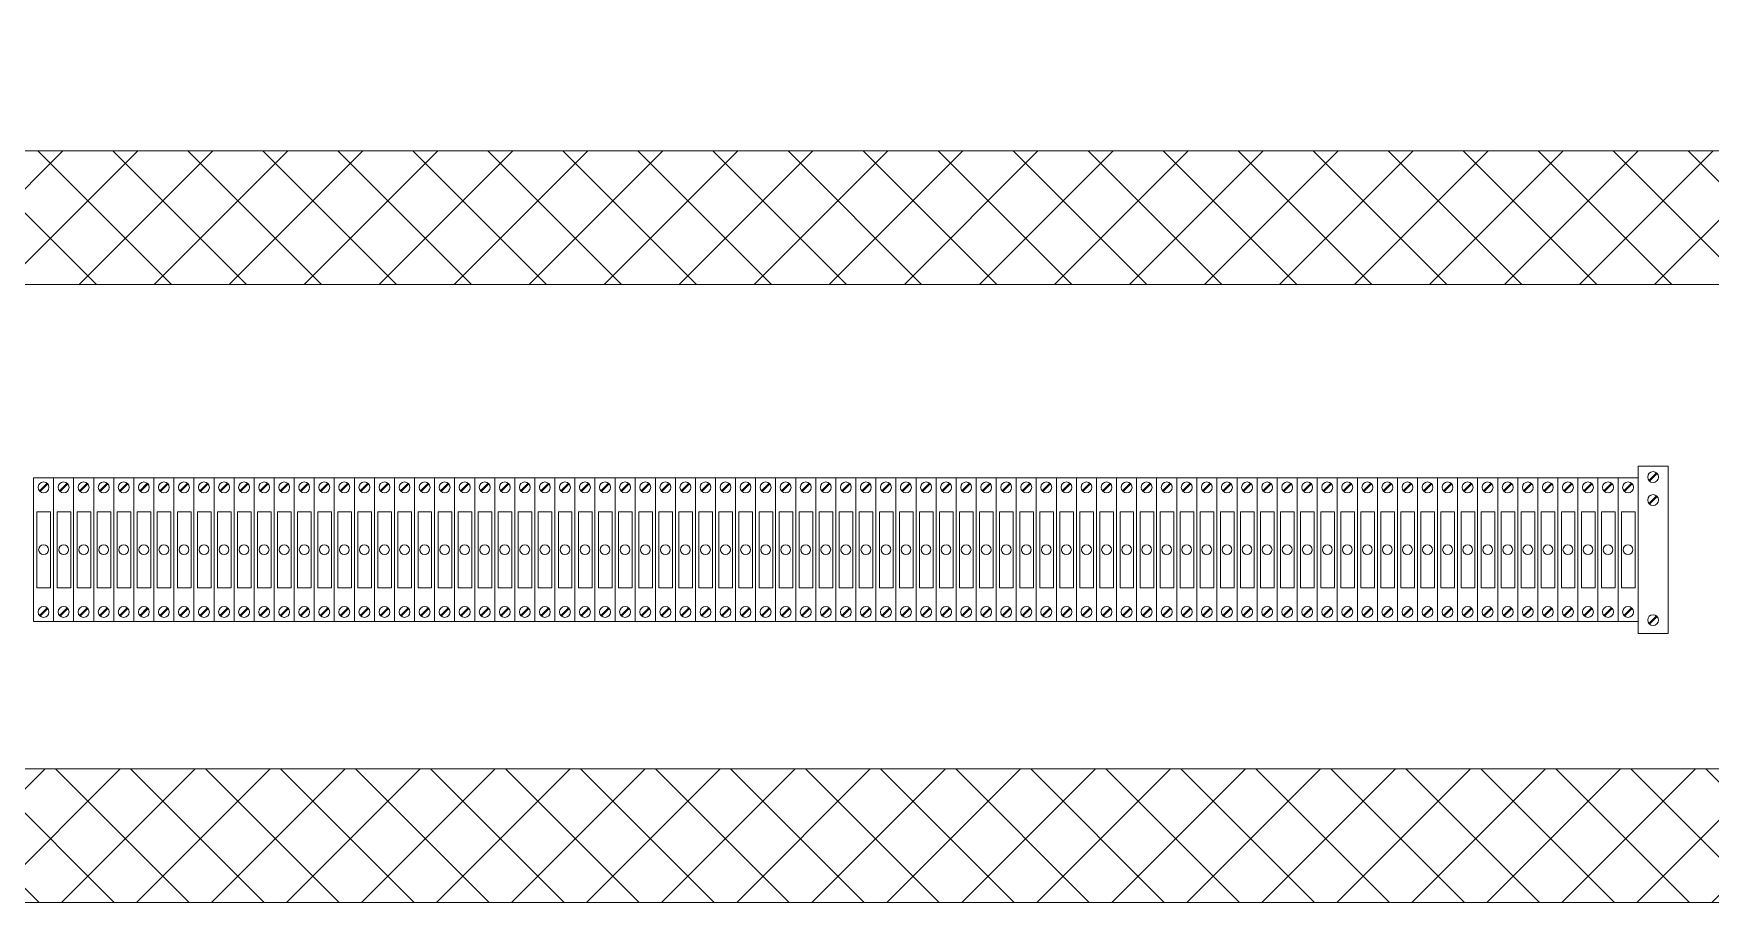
# Model space of a CAD drawing. Header units: millimetres. Extents: x 32626 to 72822, y 60047 to 123188.
# Drawn here: x 45072.9 to 45374, y 68756.3 to 68912.3 of the extents above; entities that cross this region are included whole.
import ezdxf

# ---------------------------------------------------------------- set-up
doc = ezdxf.new("R2010")
doc.units = ezdxf.units.MM
doc.header["$LTSCALE"] = 10
doc.layers.add('1轮廓实线层', color=7, linetype='Continuous', lineweight=18)

msp = doc.modelspace()

# ---------------------------------------------------------------- hatches: boundary and pattern name
at = {"layer": '1轮廓实线层'}
h = msp.add_hatch(dxfattribs=at)
h.set_pattern_fill('ANSI37', color=256, scale=3, style=0)
h.set_pattern_definition([(45, (13413.753, 2082.644), (-6.7351921, 6.7351921), []), (135, (13413.753, 2082.644), (-6.7351921, -6.7351921), [])])
h.paths.add_polyline_path([(45570.84, 68756.33), (45570.84, 69002.19), (44836.77, 69002.19), (44836.77, 68756.33)])
h.paths.add_polyline_path([(45546.84, 68780.33), (45546.84, 68867.26), (44860.77, 68867.26), (44860.77, 68780.33)], flags=16)
h.paths.add_polyline_path([(45546.84, 68891.26), (45546.84, 68978.19), (44860.77, 68978.19), (44860.77, 68891.26)], flags=16)

# ---------------------------------------------------------------- linework, layer by layer
for p, q in [((45546.84, 68891.26), (44860.77, 68891.26)), ((45546.84, 68867.26), (44860.77, 68867.26)), ((45306.84, 68780.33), (44860.77, 68780.33)), ((45546.84, 68780.33), (44860.77, 68780.33)), ((45570.84, 68756.33), (44836.77, 68756.33)), ((45369.66, 68756.33), (45417.66, 68756.33))]:
    msp.add_line(p, q, dxfattribs=at)
at = {"layer": '1轮廓实线层', "lineweight": 13}
for p, q in [((45072.88, 68832.57), (45076.48, 68832.57)), ((45072.88, 68806.77), (45072.88, 68832.57)), ((45076.48, 68832.57), (45076.48, 68806.77)), ((45076.48, 68832.57), (45080.08, 68832.57)), ((45076.48, 68806.77), (45076.48, 68832.57)), ((45080.08, 68832.57), (45080.08, 68806.77)), ((45080.08, 68832.57), (45083.68, 68832.57)), ((45080.08, 68806.77), (45080.08, 68832.57)), ((45083.68, 68832.57), (45083.68, 68806.77)), ((45083.68, 68832.57), (45087.28, 68832.57)), ((45083.68, 68806.77), (45083.68, 68832.57)), ((45087.28, 68832.57), (45087.28, 68806.77)), ((45087.28, 68832.57), (45090.88, 68832.57)), ((45087.28, 68806.77), (45087.28, 68832.57)), ((45090.88, 68832.57), (45090.88, 68806.77)), ((45090.89, 68832.57), (45094.49, 68832.57)), ((45090.89, 68806.77), (45090.89, 68832.57)), ((45094.49, 68832.57), (45094.49, 68806.77)), ((45094.49, 68832.57), (45098.09, 68832.57)), ((45094.49, 68806.77), (45094.49, 68832.57)), ((45098.09, 68832.57), (45098.09, 68806.77)), ((45098.09, 68832.57), (45101.69, 68832.57)), ((45098.09, 68806.77), (45098.09, 68832.57)), ((45101.69, 68832.57), (45101.69, 68806.77)), ((45101.69, 68832.57), (45105.29, 68832.57)), ((45101.69, 68806.77), (45101.69, 68832.57)), ((45105.29, 68832.57), (45105.29, 68806.77)), ((45105.29, 68832.57), (45108.89, 68832.57)), ((45105.29, 68806.77), (45105.29, 68832.57)), ((45108.89, 68832.57), (45108.89, 68806.77)), ((45108.89, 68832.57), (45112.49, 68832.57)), ((45108.89, 68806.77), (45108.89, 68832.57)), ((45112.49, 68832.57), (45112.49, 68806.77)), ((45112.49, 68832.57), (45116.09, 68832.57)), ((45112.49, 68806.77), (45112.49, 68832.57)), ((45116.09, 68832.57), (45116.09, 68806.77)), ((45116.09, 68832.57), (45119.69, 68832.57)), ((45116.09, 68806.77), (45116.09, 68832.57)), ((45119.69, 68832.57), (45119.69, 68806.77)), ((45119.69, 68832.57), (45123.29, 68832.57)), ((45119.69, 68806.77), (45119.69, 68832.57)), ((45123.29, 68832.57), (45123.29, 68806.77)), ((45123.29, 68832.57), (45126.89, 68832.57)), ((45123.29, 68806.77), (45123.29, 68832.57)), ((45126.89, 68832.57), (45126.89, 68806.77)), ((45126.89, 68832.57), (45130.49, 68832.57)), ((45126.89, 68806.77), (45126.89, 68832.57)), ((45130.49, 68832.57), (45130.49, 68806.77)), ((45130.49, 68832.57), (45134.09, 68832.57)), ((45130.49, 68806.77), (45130.49, 68832.57)), ((45134.09, 68832.57), (45134.09, 68806.77)), ((45134.1, 68832.57), (45137.7, 68832.57)), ((45134.1, 68806.77), (45134.1, 68832.57)), ((45137.7, 68832.57), (45137.7, 68806.77)), ((45137.7, 68832.57), (45141.3, 68832.57)), ((45137.7, 68806.77), (45137.7, 68832.57)), ((45141.3, 68832.57), (45141.3, 68806.77)), ((45141.3, 68832.57), (45144.9, 68832.57)), ((45141.3, 68806.77), (45141.3, 68832.57)), ((45144.9, 68832.57), (45144.9, 68806.77)), ((45144.9, 68832.57), (45148.5, 68832.57)), ((45144.9, 68806.77), (45144.9, 68832.57)), ((45148.5, 68832.57), (45148.5, 68806.77)), ((45148.5, 68832.57), (45152.1, 68832.57)), ((45148.5, 68806.77), (45148.5, 68832.57)), ((45152.1, 68832.57), (45152.1, 68806.77)), ((45152.1, 68832.57), (45155.7, 68832.57)), ((45152.1, 68806.77), (45152.1, 68832.57)), ((45155.7, 68832.57), (45155.7, 68806.77)), ((45155.7, 68832.57), (45159.3, 68832.57)), ((45155.7, 68806.77), (45155.7, 68832.57)), ((45159.3, 68832.57), (45159.3, 68806.77)), ((45159.3, 68832.57), (45162.9, 68832.57)), ((45159.3, 68806.77), (45159.3, 68832.57)), ((45162.9, 68832.57), (45162.9, 68806.77)), ((45162.9, 68832.57), (45166.5, 68832.57)), ((45162.9, 68806.77), (45162.9, 68832.57)), ((45166.5, 68832.57), (45166.5, 68806.77)), ((45166.5, 68832.57), (45170.1, 68832.57)), ((45166.5, 68806.77), (45166.5, 68832.57)), ((45170.1, 68832.57), (45170.1, 68806.77)), ((45170.1, 68832.57), (45173.7, 68832.57)), ((45170.1, 68806.77), (45170.1, 68832.57)), ((45173.7, 68832.57), (45173.7, 68806.77)), ((45173.7, 68832.57), (45177.3, 68832.57)), ((45173.7, 68806.77), (45173.7, 68832.57)), ((45177.3, 68832.57), (45177.3, 68806.77)), ((45177.3, 68832.57), (45180.9, 68832.57)), ((45177.3, 68806.77), (45177.3, 68832.57)), ((45180.9, 68832.57), (45180.9, 68806.77)), ((45180.94, 68832.57), (45184.54, 68832.57)), ((45184.54, 68832.57), (45184.54, 68806.77)), ((45184.54, 68832.57), (45188.14, 68832.57)), ((45184.54, 68806.77), (45184.54, 68832.57)), ((45188.14, 68832.57), (45188.14, 68806.77)), ((45188.14, 68832.57), (45191.74, 68832.57)), ((45188.14, 68806.77), (45188.14, 68832.57)), ((45191.74, 68832.57), (45191.74, 68806.77)), ((45191.74, 68832.57), (45195.34, 68832.57)), ((45191.74, 68806.77), (45191.74, 68832.57)), ((45195.34, 68832.57), (45195.34, 68806.77)), ((45195.34, 68832.57), (45198.94, 68832.57)), ((45195.34, 68806.77), (45195.34, 68832.57)), ((45198.94, 68832.57), (45198.94, 68806.77)), ((45198.94, 68832.57), (45202.54, 68832.57)), ((45198.94, 68806.77), (45198.94, 68832.57)), ((45202.54, 68832.57), (45202.54, 68806.77)), ((45202.54, 68832.57), (45206.14, 68832.57)), ((45202.54, 68806.77), (45202.54, 68832.57)), ((45206.14, 68832.57), (45206.14, 68806.77)), ((45206.14, 68832.57), (45209.74, 68832.57)), ((45206.14, 68806.77), (45206.14, 68832.57)), ((45209.74, 68832.57), (45209.74, 68806.77)), ((45209.74, 68832.57), (45213.34, 68832.57)), ((45209.74, 68806.77), (45209.74, 68832.57)), ((45213.34, 68832.57), (45213.34, 68806.77)), ((45213.35, 68832.57), (45216.95, 68832.57)), ((45213.35, 68806.77), (45213.35, 68832.57)), ((45216.95, 68832.57), (45216.95, 68806.77)), ((45216.95, 68832.57), (45220.55, 68832.57)), ((45216.95, 68806.77), (45216.95, 68832.57)), ((45220.55, 68832.57), (45220.55, 68806.77)), ((45220.55, 68832.57), (45224.15, 68832.57)), ((45220.55, 68806.77), (45220.55, 68832.57)), ((45224.15, 68832.57), (45224.15, 68806.77)), ((45224.15, 68832.57), (45227.75, 68832.57)), ((45224.15, 68806.77), (45224.15, 68832.57)), ((45227.75, 68832.57), (45227.75, 68806.77)), ((45227.75, 68832.57), (45231.35, 68832.57)), ((45227.75, 68806.77), (45227.75, 68832.57)), ((45231.35, 68832.57), (45231.35, 68806.77)), ((45231.35, 68832.57), (45234.95, 68832.57)), ((45231.35, 68806.77), (45231.35, 68832.57)), ((45234.95, 68832.57), (45234.95, 68806.77)), ((45234.95, 68832.57), (45238.55, 68832.57)), ((45234.95, 68806.77), (45234.95, 68832.57)), ((45238.55, 68832.57), (45238.55, 68806.77)), ((45238.55, 68832.57), (45242.15, 68832.57)), ((45238.55, 68806.77), (45238.55, 68832.57)), ((45242.15, 68832.57), (45242.15, 68806.77)), ((45242.15, 68832.57), (45245.75, 68832.57)), ((45242.15, 68806.77), (45242.15, 68832.57)), ((45245.75, 68832.57), (45245.75, 68806.77)), ((45245.75, 68832.57), (45249.35, 68832.57)), ((45245.75, 68806.77), (45245.75, 68832.57)), ((45249.35, 68832.57), (45249.35, 68806.77)), ((45249.35, 68832.57), (45252.95, 68832.57)), ((45249.35, 68806.77), (45249.35, 68832.57)), ((45252.95, 68832.57), (45252.95, 68806.77)), ((45252.95, 68832.57), (45256.55, 68832.57)), ((45252.95, 68806.77), (45252.95, 68832.57)), ((45256.55, 68832.57), (45256.55, 68806.77)), ((45256.55, 68806.77), (45256.55, 68832.57)), ((45256.56, 68832.57), (45260.16, 68832.57)), ((45256.56, 68806.77), (45256.56, 68832.57)), ((45260.16, 68832.57), (45260.16, 68806.77)), ((45260.16, 68832.57), (45263.76, 68832.57)), ((45260.16, 68806.77), (45260.16, 68832.57)), ((45263.76, 68832.57), (45263.76, 68806.77)), ((45263.76, 68832.57), (45267.36, 68832.57)), ((45263.76, 68806.77), (45263.76, 68832.57)), ((45267.36, 68832.57), (45267.36, 68806.77)), ((45267.36, 68832.57), (45270.96, 68832.57)), ((45267.36, 68806.77), (45267.36, 68832.57)), ((45270.96, 68832.57), (45270.96, 68806.77)), ((45270.96, 68832.57), (45274.56, 68832.57)), ((45270.96, 68806.77), (45270.96, 68832.57)), ((45274.56, 68832.57), (45274.56, 68806.77)), ((45274.56, 68832.57), (45278.16, 68832.57)), ((45274.56, 68806.77), (45274.56, 68832.57)), ((45278.16, 68832.57), (45278.16, 68806.77)), ((45278.16, 68832.57), (45281.76, 68832.57)), ((45278.16, 68806.77), (45278.16, 68832.57)), ((45281.76, 68832.57), (45281.76, 68806.77)), ((45281.76, 68832.57), (45285.36, 68832.57)), ((45281.76, 68806.77), (45281.76, 68832.57)), ((45285.36, 68832.57), (45285.36, 68806.77)), ((45285.39, 68832.57), (45288.99, 68832.57)), ((45288.99, 68832.57), (45288.99, 68806.77)), ((45288.99, 68832.57), (45292.59, 68832.57)), ((45288.99, 68806.77), (45288.99, 68832.57)), ((45292.59, 68832.57), (45292.59, 68806.77)), ((45292.6, 68832.57), (45296.2, 68832.57)), ((45292.6, 68806.77), (45292.6, 68832.57)), ((45296.2, 68832.57), (45296.2, 68806.77)), ((45296.2, 68832.57), (45299.8, 68832.57)), ((45296.2, 68806.77), (45296.2, 68832.57)), ((45299.8, 68832.57), (45299.8, 68806.77)), ((45299.8, 68832.57), (45303.4, 68832.57)), ((45299.8, 68806.77), (45299.8, 68832.57)), ((45303.4, 68832.57), (45303.4, 68806.77)), ((45303.4, 68832.57), (45307, 68832.57)), ((45303.4, 68806.77), (45303.4, 68832.57)), ((45307, 68832.57), (45307, 68806.77)), ((45307, 68832.57), (45310.6, 68832.57)), ((45307, 68806.77), (45307, 68832.57)), ((45310.6, 68832.57), (45310.6, 68806.77)), ((45310.6, 68832.57), (45314.2, 68832.57)), ((45310.6, 68806.77), (45310.6, 68832.57)), ((45314.2, 68832.57), (45314.2, 68806.77)), ((45314.2, 68832.57), (45317.8, 68832.57)), ((45314.2, 68806.77), (45314.2, 68832.57)), ((45317.8, 68832.57), (45317.8, 68806.77)), ((45317.8, 68832.57), (45321.4, 68832.57)), ((45317.8, 68806.77), (45317.8, 68832.57)), ((45321.4, 68832.57), (45321.4, 68806.77)), ((45321.4, 68832.57), (45325, 68832.57)), ((45321.4, 68806.77), (45321.4, 68832.57)), ((45325, 68832.57), (45325, 68806.77)), ((45325, 68832.57), (45328.6, 68832.57)), ((45325, 68806.77), (45325, 68832.57)), ((45328.6, 68832.57), (45328.6, 68806.77)), ((45328.6, 68832.57), (45332.2, 68832.57)), ((45328.6, 68806.77), (45328.6, 68832.57)), ((45332.2, 68832.57), (45332.2, 68806.77)), ((45332.2, 68832.57), (45335.8, 68832.57)), ((45332.2, 68806.77), (45332.2, 68832.57)), ((45335.8, 68832.57), (45335.8, 68806.77)), ((45335.81, 68832.57), (45339.41, 68832.57)), ((45335.81, 68806.77), (45335.81, 68832.57)), ((45339.41, 68832.57), (45339.41, 68806.77)), ((45339.41, 68832.57), (45343.01, 68832.57)), ((45339.41, 68806.77), (45339.41, 68832.57)), ((45343.01, 68832.57), (45343.01, 68806.77)), ((45343.01, 68832.57), (45346.61, 68832.57)), ((45343.01, 68806.77), (45343.01, 68832.57)), ((45346.61, 68832.57), (45346.61, 68806.77)), ((45346.61, 68832.57), (45350.21, 68832.57)), ((45346.61, 68806.77), (45346.61, 68832.57)), ((45350.21, 68832.57), (45350.21, 68806.77)), ((45350.21, 68832.57), (45353.81, 68832.57)), ((45350.21, 68806.77), (45350.21, 68832.57)), ((45353.81, 68832.57), (45353.81, 68806.77)), ((45353.81, 68832.57), (45357.41, 68832.57)), ((45353.81, 68806.77), (45353.81, 68832.57)), ((45357.41, 68832.57), (45357.41, 68806.77)), ((45357.41, 68832.57), (45361.01, 68832.57)), ((45357.41, 68806.77), (45357.41, 68832.57)), ((45361.01, 68834.65), (45366.41, 68834.65)), ((45361.01, 68804.65), (45361.01, 68834.65)), ((45361.01, 68832.57), (45361.01, 68806.77)), ((45361.01, 68806.77), (45361.01, 68832.57)), ((45362.96, 68832.09), (45364.34, 68833.47)), ((45363.08, 68831.97), (45364.46, 68833.34)), ((45366.41, 68834.65), (45366.41, 68804.65)), ((45073.93, 68830.23), (45075.31, 68831.61)), ((45074.05, 68830.11), (45075.43, 68831.49)), ((45077.53, 68830.23), (45078.91, 68831.61)), ((45077.65, 68830.11), (45079.03, 68831.49)), ((45081.13, 68830.23), (45082.51, 68831.61)), ((45081.25, 68830.11), (45082.63, 68831.49)), ((45084.73, 68830.23), (45086.11, 68831.61)), ((45084.86, 68830.11), (45086.23, 68831.49)), ((45088.34, 68830.23), (45089.71, 68831.61)), ((45088.46, 68830.11), (45089.84, 68831.49)), ((45091.94, 68830.23), (45093.31, 68831.61)), ((45092.06, 68830.11), (45093.44, 68831.49)), ((45095.54, 68830.23), (45096.92, 68831.61)), ((45095.66, 68830.11), (45097.04, 68831.49)), ((45099.14, 68830.23), (45100.52, 68831.61)), ((45099.26, 68830.11), (45100.64, 68831.49)), ((45102.74, 68830.23), (45104.12, 68831.61)), ((45102.86, 68830.11), (45104.24, 68831.49)), ((45106.34, 68830.23), (45107.72, 68831.61)), ((45106.46, 68830.11), (45107.84, 68831.49)), ((45109.94, 68830.23), (45111.32, 68831.61)), ((45110.06, 68830.11), (45111.44, 68831.49)), ((45113.54, 68830.23), (45114.92, 68831.61)), ((45113.66, 68830.11), (45115.04, 68831.49)), ((45117.14, 68830.23), (45118.52, 68831.61)), ((45117.26, 68830.11), (45118.64, 68831.49)), ((45120.74, 68830.23), (45122.12, 68831.61)), ((45120.86, 68830.11), (45122.24, 68831.49)), ((45124.34, 68830.23), (45125.72, 68831.61)), ((45124.46, 68830.11), (45125.84, 68831.49)), ((45127.94, 68830.23), (45129.32, 68831.61)), ((45128.06, 68830.11), (45129.44, 68831.49)), ((45131.54, 68830.23), (45132.92, 68831.61)), ((45131.67, 68830.11), (45133.04, 68831.49)), ((45135.15, 68830.23), (45136.52, 68831.61)), ((45135.27, 68830.11), (45136.65, 68831.49)), ((45138.75, 68830.23), (45140.13, 68831.61)), ((45138.87, 68830.11), (45140.25, 68831.49)), ((45142.35, 68830.23), (45143.73, 68831.61)), ((45142.47, 68830.11), (45143.85, 68831.49)), ((45145.95, 68830.23), (45147.33, 68831.61)), ((45146.07, 68830.11), (45147.45, 68831.49)), ((45149.55, 68830.23), (45150.93, 68831.61)), ((45149.67, 68830.11), (45151.05, 68831.49)), ((45153.15, 68830.23), (45154.53, 68831.61)), ((45153.27, 68830.11), (45154.65, 68831.49)), ((45156.75, 68830.23), (45158.13, 68831.61)), ((45156.87, 68830.11), (45158.25, 68831.49)), ((45160.35, 68830.23), (45161.73, 68831.61)), ((45160.47, 68830.11), (45161.85, 68831.49)), ((45163.95, 68830.23), (45165.33, 68831.61)), ((45164.07, 68830.11), (45165.45, 68831.49)), ((45167.55, 68830.23), (45168.93, 68831.61)), ((45167.67, 68830.11), (45169.05, 68831.49)), ((45171.15, 68830.23), (45172.53, 68831.61)), ((45171.27, 68830.11), (45172.65, 68831.49)), ((45174.75, 68830.23), (45176.13, 68831.61)), ((45174.88, 68830.11), (45176.25, 68831.49)), ((45178.36, 68830.23), (45179.73, 68831.61)), ((45178.48, 68830.11), (45179.86, 68831.49)), ((45181.99, 68830.23), (45183.37, 68831.61)), ((45182.11, 68830.11), (45183.49, 68831.49)), ((45185.59, 68830.23), (45186.97, 68831.61)), ((45185.71, 68830.11), (45187.09, 68831.49)), ((45189.19, 68830.23), (45190.57, 68831.61)), ((45189.31, 68830.11), (45190.69, 68831.49)), ((45192.79, 68830.23), (45194.17, 68831.61)), ((45192.91, 68830.11), (45194.29, 68831.49)), ((45196.39, 68830.23), (45197.77, 68831.61)), ((45196.51, 68830.11), (45197.89, 68831.49)), ((45199.99, 68830.23), (45201.37, 68831.61)), ((45200.11, 68830.11), (45201.49, 68831.49)), ((45203.59, 68830.23), (45204.97, 68831.61)), ((45203.71, 68830.11), (45205.09, 68831.49)), ((45207.19, 68830.23), (45208.57, 68831.61)), ((45207.31, 68830.11), (45208.69, 68831.49)), ((45210.79, 68830.23), (45212.17, 68831.61)), ((45210.92, 68830.11), (45212.29, 68831.49)), ((45214.4, 68830.23), (45215.77, 68831.61)), ((45214.52, 68830.11), (45215.9, 68831.49)), ((45218, 68830.23), (45219.38, 68831.61)), ((45218.12, 68830.11), (45219.5, 68831.49)), ((45221.6, 68830.23), (45222.98, 68831.61)), ((45221.72, 68830.11), (45223.1, 68831.49)), ((45225.2, 68830.23), (45226.58, 68831.61)), ((45225.32, 68830.11), (45226.7, 68831.49)), ((45228.8, 68830.23), (45230.18, 68831.61)), ((45228.92, 68830.11), (45230.3, 68831.49)), ((45232.4, 68830.23), (45233.78, 68831.61)), ((45232.52, 68830.11), (45233.9, 68831.49)), ((45236, 68830.23), (45237.38, 68831.61)), ((45236.12, 68830.11), (45237.5, 68831.49)), ((45239.6, 68830.23), (45240.98, 68831.61)), ((45239.72, 68830.11), (45241.1, 68831.49)), ((45243.2, 68830.23), (45244.58, 68831.61)), ((45243.32, 68830.11), (45244.7, 68831.49)), ((45246.8, 68830.23), (45248.18, 68831.61)), ((45246.92, 68830.11), (45248.3, 68831.49)), ((45250.4, 68830.23), (45251.78, 68831.61)), ((45250.52, 68830.11), (45251.9, 68831.49)), ((45254, 68830.23), (45255.38, 68831.61)), ((45254.13, 68830.11), (45255.5, 68831.49)), ((45257.61, 68830.23), (45258.98, 68831.61)), ((45257.73, 68830.11), (45259.11, 68831.49)), ((45261.21, 68830.23), (45262.59, 68831.61)), ((45261.33, 68830.11), (45262.71, 68831.49)), ((45264.81, 68830.23), (45266.19, 68831.61)), ((45264.93, 68830.11), (45266.31, 68831.49)), ((45268.41, 68830.23), (45269.79, 68831.61)), ((45268.53, 68830.11), (45269.91, 68831.49)), ((45272.01, 68830.23), (45273.39, 68831.61)), ((45272.13, 68830.11), (45273.51, 68831.49)), ((45275.61, 68830.23), (45276.99, 68831.61)), ((45275.73, 68830.11), (45277.11, 68831.49)), ((45279.21, 68830.23), (45280.59, 68831.61)), ((45279.33, 68830.11), (45280.71, 68831.49)), ((45282.81, 68830.23), (45284.19, 68831.61)), ((45282.93, 68830.11), (45284.31, 68831.49)), ((45286.44, 68830.23), (45287.82, 68831.61)), ((45286.57, 68830.11), (45287.94, 68831.49)), ((45290.05, 68830.23), (45291.42, 68831.61)), ((45290.17, 68830.11), (45291.54, 68831.49)), ((45293.65, 68830.23), (45295.02, 68831.61)), ((45293.77, 68830.11), (45295.15, 68831.49)), ((45297.25, 68830.23), (45298.63, 68831.61)), ((45297.37, 68830.11), (45298.75, 68831.49)), ((45300.85, 68830.23), (45302.23, 68831.61)), ((45300.97, 68830.11), (45302.35, 68831.49)), ((45304.45, 68830.23), (45305.83, 68831.61)), ((45304.57, 68830.11), (45305.95, 68831.49)), ((45308.05, 68830.23), (45309.43, 68831.61)), ((45308.17, 68830.11), (45309.55, 68831.49)), ((45311.65, 68830.23), (45313.03, 68831.61)), ((45311.77, 68830.11), (45313.15, 68831.49)), ((45315.25, 68830.23), (45316.63, 68831.61)), ((45315.37, 68830.11), (45316.75, 68831.49)), ((45318.85, 68830.23), (45320.23, 68831.61)), ((45318.97, 68830.11), (45320.35, 68831.49)), ((45322.45, 68830.23), (45323.83, 68831.61)), ((45322.57, 68830.11), (45323.95, 68831.49)), ((45326.05, 68830.23), (45327.43, 68831.61)), ((45326.17, 68830.11), (45327.55, 68831.49)), ((45329.65, 68830.23), (45331.03, 68831.61)), ((45329.77, 68830.11), (45331.15, 68831.49)), ((45333.25, 68830.23), (45334.63, 68831.61)), ((45333.38, 68830.11), (45334.75, 68831.49)), ((45336.86, 68830.23), (45338.23, 68831.61)), ((45336.98, 68830.11), (45338.36, 68831.49)), ((45340.46, 68830.23), (45341.84, 68831.61)), ((45340.58, 68830.11), (45341.96, 68831.49)), ((45344.06, 68830.23), (45345.44, 68831.61)), ((45344.18, 68830.11), (45345.56, 68831.49)), ((45347.66, 68830.23), (45349.04, 68831.61)), ((45347.78, 68830.11), (45349.16, 68831.49)), ((45351.26, 68830.23), (45352.64, 68831.61)), ((45351.38, 68830.11), (45352.76, 68831.49)), ((45354.86, 68830.23), (45356.24, 68831.61)), ((45354.98, 68830.11), (45356.36, 68831.49)), ((45358.46, 68830.23), (45359.84, 68831.61)), ((45358.58, 68830.11), (45359.96, 68831.49)), ((45362.96, 68827.96), (45364.34, 68829.34)), ((45363.08, 68827.84), (45364.46, 68829.22)), ((45073.93, 68807.86), (45075.31, 68809.24)), ((45074.05, 68807.74), (45075.43, 68809.12)), ((45077.53, 68807.86), (45078.91, 68809.24)), ((45077.65, 68807.74), (45079.03, 68809.12)), ((45081.13, 68807.86), (45082.51, 68809.24)), ((45081.25, 68807.74), (45082.63, 68809.12)), ((45084.73, 68807.86), (45086.11, 68809.24)), ((45084.86, 68807.74), (45086.23, 68809.12)), ((45088.34, 68807.86), (45089.71, 68809.24)), ((45088.46, 68807.74), (45089.84, 68809.12)), ((45091.94, 68807.86), (45093.31, 68809.24)), ((45092.06, 68807.74), (45093.44, 68809.12)), ((45095.54, 68807.86), (45096.92, 68809.24)), ((45095.66, 68807.74), (45097.04, 68809.12)), ((45099.14, 68807.86), (45100.52, 68809.24)), ((45099.26, 68807.74), (45100.64, 68809.12)), ((45102.74, 68807.86), (45104.12, 68809.24)), ((45102.86, 68807.74), (45104.24, 68809.12)), ((45106.34, 68807.86), (45107.72, 68809.24)), ((45106.46, 68807.74), (45107.84, 68809.12)), ((45109.94, 68807.86), (45111.32, 68809.24)), ((45110.06, 68807.74), (45111.44, 68809.12)), ((45113.54, 68807.86), (45114.92, 68809.24)), ((45113.66, 68807.74), (45115.04, 68809.12)), ((45117.14, 68807.86), (45118.52, 68809.24)), ((45117.26, 68807.74), (45118.64, 68809.12)), ((45120.74, 68807.86), (45122.12, 68809.24)), ((45120.86, 68807.74), (45122.24, 68809.12)), ((45124.34, 68807.86), (45125.72, 68809.24)), ((45124.46, 68807.74), (45125.84, 68809.12)), ((45127.94, 68807.86), (45129.32, 68809.24)), ((45128.06, 68807.74), (45129.44, 68809.12)), ((45131.54, 68807.86), (45132.92, 68809.24)), ((45131.67, 68807.74), (45133.04, 68809.12)), ((45135.15, 68807.86), (45136.52, 68809.24)), ((45135.27, 68807.74), (45136.65, 68809.12)), ((45138.75, 68807.86), (45140.13, 68809.24)), ((45138.87, 68807.74), (45140.25, 68809.12)), ((45142.35, 68807.86), (45143.73, 68809.24)), ((45142.47, 68807.74), (45143.85, 68809.12)), ((45145.95, 68807.86), (45147.33, 68809.24)), ((45146.07, 68807.74), (45147.45, 68809.12)), ((45149.55, 68807.86), (45150.93, 68809.24)), ((45149.67, 68807.74), (45151.05, 68809.12)), ((45153.15, 68807.86), (45154.53, 68809.24)), ((45153.27, 68807.74), (45154.65, 68809.12)), ((45156.75, 68807.86), (45158.13, 68809.24)), ((45156.87, 68807.74), (45158.25, 68809.12)), ((45160.35, 68807.86), (45161.73, 68809.24)), ((45160.47, 68807.74), (45161.85, 68809.12)), ((45163.95, 68807.86), (45165.33, 68809.24)), ((45164.07, 68807.74), (45165.45, 68809.12)), ((45167.55, 68807.86), (45168.93, 68809.24)), ((45167.67, 68807.74), (45169.05, 68809.12)), ((45171.15, 68807.86), (45172.53, 68809.24)), ((45171.27, 68807.74), (45172.65, 68809.12)), ((45174.75, 68807.86), (45176.13, 68809.24)), ((45174.88, 68807.74), (45176.25, 68809.12)), ((45178.36, 68807.86), (45179.73, 68809.24)), ((45178.48, 68807.74), (45179.86, 68809.12)), ((45181.99, 68807.86), (45183.37, 68809.24)), ((45182.11, 68807.74), (45183.49, 68809.12)), ((45185.59, 68807.86), (45186.97, 68809.24)), ((45185.71, 68807.74), (45187.09, 68809.12)), ((45189.19, 68807.86), (45190.57, 68809.24)), ((45189.31, 68807.74), (45190.69, 68809.12)), ((45192.79, 68807.86), (45194.17, 68809.24)), ((45192.91, 68807.74), (45194.29, 68809.12)), ((45196.39, 68807.86), (45197.77, 68809.24)), ((45196.51, 68807.74), (45197.89, 68809.12)), ((45199.99, 68807.86), (45201.37, 68809.24)), ((45200.11, 68807.74), (45201.49, 68809.12)), ((45203.59, 68807.86), (45204.97, 68809.24)), ((45203.71, 68807.74), (45205.09, 68809.12)), ((45207.19, 68807.86), (45208.57, 68809.24)), ((45207.31, 68807.74), (45208.69, 68809.12)), ((45210.79, 68807.86), (45212.17, 68809.24)), ((45210.92, 68807.74), (45212.29, 68809.12)), ((45214.4, 68807.86), (45215.77, 68809.24)), ((45214.52, 68807.74), (45215.9, 68809.12)), ((45218, 68807.86), (45219.38, 68809.24)), ((45218.12, 68807.74), (45219.5, 68809.12)), ((45221.6, 68807.86), (45222.98, 68809.24)), ((45221.72, 68807.74), (45223.1, 68809.12)), ((45225.2, 68807.86), (45226.58, 68809.24)), ((45225.32, 68807.74), (45226.7, 68809.12)), ((45228.8, 68807.86), (45230.18, 68809.24)), ((45228.92, 68807.74), (45230.3, 68809.12)), ((45232.4, 68807.86), (45233.78, 68809.24)), ((45232.52, 68807.74), (45233.9, 68809.12)), ((45236, 68807.86), (45237.38, 68809.24)), ((45236.12, 68807.74), (45237.5, 68809.12)), ((45239.6, 68807.86), (45240.98, 68809.24)), ((45239.72, 68807.74), (45241.1, 68809.12)), ((45243.2, 68807.86), (45244.58, 68809.24)), ((45243.32, 68807.74), (45244.7, 68809.12)), ((45246.8, 68807.86), (45248.18, 68809.24)), ((45246.92, 68807.74), (45248.3, 68809.12)), ((45250.4, 68807.86), (45251.78, 68809.24)), ((45250.52, 68807.74), (45251.9, 68809.12)), ((45254, 68807.86), (45255.38, 68809.24)), ((45254.13, 68807.74), (45255.5, 68809.12)), ((45257.61, 68807.86), (45258.98, 68809.24)), ((45257.73, 68807.74), (45259.11, 68809.12)), ((45261.21, 68807.86), (45262.59, 68809.24)), ((45261.33, 68807.74), (45262.71, 68809.12)), ((45264.81, 68807.86), (45266.19, 68809.24)), ((45264.93, 68807.74), (45266.31, 68809.12)), ((45268.41, 68807.86), (45269.79, 68809.24)), ((45268.53, 68807.74), (45269.91, 68809.12)), ((45272.01, 68807.86), (45273.39, 68809.24)), ((45272.13, 68807.74), (45273.51, 68809.12)), ((45275.61, 68807.86), (45276.99, 68809.24)), ((45275.73, 68807.74), (45277.11, 68809.12)), ((45279.21, 68807.86), (45280.59, 68809.24)), ((45279.33, 68807.74), (45280.71, 68809.12)), ((45282.81, 68807.86), (45284.19, 68809.24)), ((45282.93, 68807.74), (45284.31, 68809.12)), ((45286.44, 68807.86), (45287.82, 68809.24)), ((45286.57, 68807.74), (45287.94, 68809.12)), ((45290.05, 68807.86), (45291.42, 68809.24)), ((45290.17, 68807.74), (45291.54, 68809.12)), ((45293.65, 68807.86), (45295.02, 68809.24)), ((45293.77, 68807.74), (45295.15, 68809.12)), ((45297.25, 68807.86), (45298.63, 68809.24)), ((45297.37, 68807.74), (45298.75, 68809.12)), ((45300.85, 68807.86), (45302.23, 68809.24)), ((45300.97, 68807.74), (45302.35, 68809.12)), ((45304.45, 68807.86), (45305.83, 68809.24)), ((45304.57, 68807.74), (45305.95, 68809.12)), ((45308.05, 68807.86), (45309.43, 68809.24)), ((45308.17, 68807.74), (45309.55, 68809.12)), ((45311.65, 68807.86), (45313.03, 68809.24)), ((45311.77, 68807.74), (45313.15, 68809.12)), ((45315.25, 68807.86), (45316.63, 68809.24)), ((45315.37, 68807.74), (45316.75, 68809.12)), ((45318.85, 68807.86), (45320.23, 68809.24)), ((45318.97, 68807.74), (45320.35, 68809.12)), ((45322.45, 68807.86), (45323.83, 68809.24)), ((45322.57, 68807.74), (45323.95, 68809.12)), ((45326.05, 68807.86), (45327.43, 68809.24)), ((45326.17, 68807.74), (45327.55, 68809.12)), ((45329.65, 68807.86), (45331.03, 68809.24)), ((45329.77, 68807.74), (45331.15, 68809.12)), ((45333.25, 68807.86), (45334.63, 68809.24)), ((45333.38, 68807.74), (45334.75, 68809.12)), ((45336.86, 68807.86), (45338.23, 68809.24)), ((45336.98, 68807.74), (45338.36, 68809.12)), ((45340.46, 68807.86), (45341.84, 68809.24)), ((45340.58, 68807.74), (45341.96, 68809.12)), ((45344.06, 68807.86), (45345.44, 68809.24)), ((45344.18, 68807.74), (45345.56, 68809.12)), ((45347.66, 68807.86), (45349.04, 68809.24)), ((45347.78, 68807.74), (45349.16, 68809.12)), ((45351.26, 68807.86), (45352.64, 68809.24)), ((45351.38, 68807.74), (45352.76, 68809.12)), ((45354.86, 68807.86), (45356.24, 68809.24)), ((45354.98, 68807.74), (45356.36, 68809.12)), ((45358.46, 68807.86), (45359.84, 68809.24)), ((45358.58, 68807.74), (45359.96, 68809.12)), ((45362.96, 68806.4), (45364.34, 68807.77)), ((45076.48, 68806.77), (45072.88, 68806.77)), ((45080.08, 68806.77), (45076.48, 68806.77)), ((45083.68, 68806.77), (45080.08, 68806.77)), ((45087.28, 68806.77), (45083.68, 68806.77)), ((45090.88, 68806.77), (45087.28, 68806.77)), ((45094.49, 68806.77), (45090.89, 68806.77)), ((45098.09, 68806.77), (45094.49, 68806.77)), ((45101.69, 68806.77), (45098.09, 68806.77)), ((45105.29, 68806.77), (45101.69, 68806.77)), ((45108.89, 68806.77), (45105.29, 68806.77)), ((45112.49, 68806.77), (45108.89, 68806.77)), ((45116.09, 68806.77), (45112.49, 68806.77)), ((45119.69, 68806.77), (45116.09, 68806.77)), ((45123.29, 68806.77), (45119.69, 68806.77)), ((45126.89, 68806.77), (45123.29, 68806.77)), ((45130.49, 68806.77), (45126.89, 68806.77)), ((45134.09, 68806.77), (45130.49, 68806.77)), ((45137.7, 68806.77), (45134.1, 68806.77)), ((45141.3, 68806.77), (45137.7, 68806.77)), ((45144.9, 68806.77), (45141.3, 68806.77)), ((45148.5, 68806.77), (45144.9, 68806.77)), ((45152.1, 68806.77), (45148.5, 68806.77)), ((45155.7, 68806.77), (45152.1, 68806.77)), ((45159.3, 68806.77), (45155.7, 68806.77)), ((45162.9, 68806.77), (45159.3, 68806.77)), ((45166.5, 68806.77), (45162.9, 68806.77)), ((45170.1, 68806.77), (45166.5, 68806.77)), ((45173.7, 68806.77), (45170.1, 68806.77)), ((45177.3, 68806.77), (45173.7, 68806.77)), ((45180.9, 68806.77), (45177.3, 68806.77)), ((45184.54, 68806.77), (45180.94, 68806.77)), ((45188.14, 68806.77), (45184.54, 68806.77)), ((45191.74, 68806.77), (45188.14, 68806.77)), ((45195.34, 68806.77), (45191.74, 68806.77)), ((45198.94, 68806.77), (45195.34, 68806.77)), ((45202.54, 68806.77), (45198.94, 68806.77)), ((45206.14, 68806.77), (45202.54, 68806.77)), ((45209.74, 68806.77), (45206.14, 68806.77)), ((45213.34, 68806.77), (45209.74, 68806.77)), ((45216.95, 68806.77), (45213.35, 68806.77)), ((45220.55, 68806.77), (45216.95, 68806.77)), ((45224.15, 68806.77), (45220.55, 68806.77)), ((45227.75, 68806.77), (45224.15, 68806.77)), ((45231.35, 68806.77), (45227.75, 68806.77)), ((45234.95, 68806.77), (45231.35, 68806.77)), ((45238.55, 68806.77), (45234.95, 68806.77)), ((45242.15, 68806.77), (45238.55, 68806.77)), ((45245.75, 68806.77), (45242.15, 68806.77)), ((45249.35, 68806.77), (45245.75, 68806.77)), ((45252.95, 68806.77), (45249.35, 68806.77)), ((45256.55, 68806.77), (45252.95, 68806.77)), ((45260.16, 68806.77), (45256.56, 68806.77)), ((45263.76, 68806.77), (45260.16, 68806.77)), ((45267.36, 68806.77), (45263.76, 68806.77)), ((45270.96, 68806.77), (45267.36, 68806.77)), ((45274.56, 68806.77), (45270.96, 68806.77)), ((45278.16, 68806.77), (45274.56, 68806.77)), ((45281.76, 68806.77), (45278.16, 68806.77)), ((45285.36, 68806.77), (45281.76, 68806.77)), ((45288.99, 68806.77), (45285.39, 68806.77)), ((45292.59, 68806.77), (45288.99, 68806.77)), ((45296.2, 68806.77), (45292.6, 68806.77)), ((45299.8, 68806.77), (45296.2, 68806.77)), ((45303.4, 68806.77), (45299.8, 68806.77)), ((45307, 68806.77), (45303.4, 68806.77)), ((45310.6, 68806.77), (45307, 68806.77)), ((45314.2, 68806.77), (45310.6, 68806.77)), ((45317.8, 68806.77), (45314.2, 68806.77)), ((45321.4, 68806.77), (45317.8, 68806.77)), ((45325, 68806.77), (45321.4, 68806.77)), ((45328.6, 68806.77), (45325, 68806.77)), ((45332.2, 68806.77), (45328.6, 68806.77)), ((45335.8, 68806.77), (45332.2, 68806.77)), ((45339.41, 68806.77), (45335.81, 68806.77)), ((45343.01, 68806.77), (45339.41, 68806.77)), ((45346.61, 68806.77), (45343.01, 68806.77)), ((45350.21, 68806.77), (45346.61, 68806.77)), ((45353.81, 68806.77), (45350.21, 68806.77)), ((45357.41, 68806.77), (45353.81, 68806.77)), ((45361.01, 68806.77), (45357.41, 68806.77)), ((45363.08, 68806.27), (45364.46, 68807.65)), ((45366.41, 68804.65), (45361.01, 68804.65))]:
    msp.add_line(p, q, dxfattribs=at)
for points in [[(45073.5, 68826.47), (45075.95, 68826.47), (45075.95, 68812.82), (45073.5, 68812.82)], [(45077.1, 68826.47), (45079.55, 68826.47), (45079.55, 68812.82), (45077.1, 68812.82)], [(45080.7, 68826.47), (45083.15, 68826.47), (45083.15, 68812.82), (45080.7, 68812.82)], [(45084.3, 68826.47), (45086.75, 68826.47), (45086.75, 68812.82), (45084.3, 68812.82)], [(45087.91, 68826.47), (45090.35, 68826.47), (45090.35, 68812.82), (45087.91, 68812.82)], [(45091.51, 68826.47), (45093.95, 68826.47), (45093.95, 68812.82), (45091.51, 68812.82)], [(45095.11, 68826.47), (45097.56, 68826.47), (45097.56, 68812.82), (45095.11, 68812.82)], [(45098.71, 68826.47), (45101.16, 68826.47), (45101.16, 68812.82), (45098.71, 68812.82)], [(45102.31, 68826.47), (45104.76, 68826.47), (45104.76, 68812.82), (45102.31, 68812.82)], [(45105.91, 68826.47), (45108.36, 68826.47), (45108.36, 68812.82), (45105.91, 68812.82)], [(45109.51, 68826.47), (45111.96, 68826.47), (45111.96, 68812.82), (45109.51, 68812.82)], [(45113.11, 68826.47), (45115.56, 68826.47), (45115.56, 68812.82), (45113.11, 68812.82)], [(45116.71, 68826.47), (45119.16, 68826.47), (45119.16, 68812.82), (45116.71, 68812.82)], [(45120.31, 68826.47), (45122.76, 68826.47), (45122.76, 68812.82), (45120.31, 68812.82)], [(45123.91, 68826.47), (45126.36, 68826.47), (45126.36, 68812.82), (45123.91, 68812.82)], [(45127.51, 68826.47), (45129.96, 68826.47), (45129.96, 68812.82), (45127.51, 68812.82)], [(45131.12, 68826.47), (45133.56, 68826.47), (45133.56, 68812.82), (45131.12, 68812.82)], [(45134.72, 68826.47), (45137.16, 68826.47), (45137.16, 68812.82), (45134.72, 68812.82)], [(45138.32, 68826.47), (45140.77, 68826.47), (45140.77, 68812.82), (45138.32, 68812.82)], [(45141.92, 68826.47), (45144.37, 68826.47), (45144.37, 68812.82), (45141.92, 68812.82)], [(45145.52, 68826.47), (45147.97, 68826.47), (45147.97, 68812.82), (45145.52, 68812.82)], [(45149.12, 68826.47), (45151.57, 68826.47), (45151.57, 68812.82), (45149.12, 68812.82)], [(45152.72, 68826.47), (45155.17, 68826.47), (45155.17, 68812.82), (45152.72, 68812.82)], [(45156.32, 68826.47), (45158.77, 68826.47), (45158.77, 68812.82), (45156.32, 68812.82)], [(45159.92, 68826.47), (45162.37, 68826.47), (45162.37, 68812.82), (45159.92, 68812.82)], [(45163.52, 68826.47), (45165.97, 68826.47), (45165.97, 68812.82), (45163.52, 68812.82)], [(45167.12, 68826.47), (45169.57, 68826.47), (45169.57, 68812.82), (45167.12, 68812.82)], [(45170.72, 68826.47), (45173.17, 68826.47), (45173.17, 68812.82), (45170.72, 68812.82)], [(45174.32, 68826.47), (45176.77, 68826.47), (45176.77, 68812.82), (45174.32, 68812.82)], [(45177.93, 68826.47), (45180.37, 68826.47), (45180.37, 68812.82), (45177.93, 68812.82)], [(45181.56, 68826.47), (45184.01, 68826.47), (45184.01, 68812.82), (45181.56, 68812.82)], [(45185.16, 68826.47), (45187.61, 68826.47), (45187.61, 68812.82), (45185.16, 68812.82)], [(45188.76, 68826.47), (45191.21, 68826.47), (45191.21, 68812.82), (45188.76, 68812.82)], [(45192.36, 68826.47), (45194.81, 68826.47), (45194.81, 68812.82), (45192.36, 68812.82)], [(45195.96, 68826.47), (45198.41, 68826.47), (45198.41, 68812.82), (45195.96, 68812.82)], [(45199.56, 68826.47), (45202.01, 68826.47), (45202.01, 68812.82), (45199.56, 68812.82)], [(45203.16, 68826.47), (45205.61, 68826.47), (45205.61, 68812.82), (45203.16, 68812.82)], [(45206.76, 68826.47), (45209.21, 68826.47), (45209.21, 68812.82), (45206.76, 68812.82)], [(45210.37, 68826.47), (45212.81, 68826.47), (45212.81, 68812.82), (45210.37, 68812.82)], [(45213.97, 68826.47), (45216.41, 68826.47), (45216.41, 68812.82), (45213.97, 68812.82)], [(45217.57, 68826.47), (45220.01, 68826.47), (45220.01, 68812.82), (45217.57, 68812.82)], [(45221.17, 68826.47), (45223.62, 68826.47), (45223.62, 68812.82), (45221.17, 68812.82)], [(45224.77, 68826.47), (45227.22, 68826.47), (45227.22, 68812.82), (45224.77, 68812.82)], [(45228.37, 68826.47), (45230.82, 68826.47), (45230.82, 68812.82), (45228.37, 68812.82)], [(45231.97, 68826.47), (45234.42, 68826.47), (45234.42, 68812.82), (45231.97, 68812.82)], [(45235.57, 68826.47), (45238.02, 68826.47), (45238.02, 68812.82), (45235.57, 68812.82)], [(45239.17, 68826.47), (45241.62, 68826.47), (45241.62, 68812.82), (45239.17, 68812.82)], [(45242.77, 68826.47), (45245.22, 68826.47), (45245.22, 68812.82), (45242.77, 68812.82)], [(45246.37, 68826.47), (45248.82, 68826.47), (45248.82, 68812.82), (45246.37, 68812.82)], [(45249.97, 68826.47), (45252.42, 68826.47), (45252.42, 68812.82), (45249.97, 68812.82)], [(45253.57, 68826.47), (45256.02, 68826.47), (45256.02, 68812.82), (45253.57, 68812.82)], [(45257.18, 68826.47), (45259.62, 68826.47), (45259.62, 68812.82), (45257.18, 68812.82)], [(45260.78, 68826.47), (45263.23, 68826.47), (45263.23, 68812.82), (45260.78, 68812.82)], [(45264.38, 68826.47), (45266.83, 68826.47), (45266.83, 68812.82), (45264.38, 68812.82)], [(45267.98, 68826.47), (45270.43, 68826.47), (45270.43, 68812.82), (45267.98, 68812.82)], [(45271.58, 68826.47), (45274.03, 68826.47), (45274.03, 68812.82), (45271.58, 68812.82)], [(45275.18, 68826.47), (45277.63, 68826.47), (45277.63, 68812.82), (45275.18, 68812.82)], [(45278.78, 68826.47), (45281.23, 68826.47), (45281.23, 68812.82), (45278.78, 68812.82)], [(45282.38, 68826.47), (45284.83, 68826.47), (45284.83, 68812.82), (45282.38, 68812.82)], [(45286.01, 68826.47), (45288.46, 68826.47), (45288.46, 68812.82), (45286.01, 68812.82)], [(45289.62, 68826.47), (45292.06, 68826.47), (45292.06, 68812.82), (45289.62, 68812.82)], [(45293.22, 68826.47), (45295.66, 68826.47), (45295.66, 68812.82), (45293.22, 68812.82)], [(45296.82, 68826.47), (45299.27, 68826.47), (45299.27, 68812.82), (45296.82, 68812.82)], [(45300.42, 68826.47), (45302.87, 68826.47), (45302.87, 68812.82), (45300.42, 68812.82)], [(45304.02, 68826.47), (45306.47, 68826.47), (45306.47, 68812.82), (45304.02, 68812.82)], [(45307.62, 68826.47), (45310.07, 68826.47), (45310.07, 68812.82), (45307.62, 68812.82)], [(45311.22, 68826.47), (45313.67, 68826.47), (45313.67, 68812.82), (45311.22, 68812.82)], [(45314.82, 68826.47), (45317.27, 68826.47), (45317.27, 68812.82), (45314.82, 68812.82)], [(45318.42, 68826.47), (45320.87, 68826.47), (45320.87, 68812.82), (45318.42, 68812.82)], [(45322.02, 68826.47), (45324.47, 68826.47), (45324.47, 68812.82), (45322.02, 68812.82)], [(45325.62, 68826.47), (45328.07, 68826.47), (45328.07, 68812.82), (45325.62, 68812.82)], [(45329.22, 68826.47), (45331.67, 68826.47), (45331.67, 68812.82), (45329.22, 68812.82)], [(45332.83, 68826.47), (45335.27, 68826.47), (45335.27, 68812.82), (45332.83, 68812.82)], [(45336.43, 68826.47), (45338.87, 68826.47), (45338.87, 68812.82), (45336.43, 68812.82)], [(45340.03, 68826.47), (45342.48, 68826.47), (45342.48, 68812.82), (45340.03, 68812.82)], [(45343.63, 68826.47), (45346.08, 68826.47), (45346.08, 68812.82), (45343.63, 68812.82)], [(45347.23, 68826.47), (45349.68, 68826.47), (45349.68, 68812.82), (45347.23, 68812.82)], [(45350.83, 68826.47), (45353.28, 68826.47), (45353.28, 68812.82), (45350.83, 68812.82)], [(45354.43, 68826.47), (45356.88, 68826.47), (45356.88, 68812.82), (45354.43, 68812.82)], [(45358.03, 68826.47), (45360.48, 68826.47), (45360.48, 68812.82), (45358.03, 68812.82)]]:
    msp.add_lwpolyline(points, close=True, dxfattribs=at)
for centre, radius in [((45074.68, 68830.86), 0.975), ((45078.28, 68830.86), 0.975), ((45081.88, 68830.86), 0.975), ((45085.48, 68830.86), 0.975), ((45089.08, 68830.86), 0.975), ((45092.69, 68830.86), 0.975), ((45096.29, 68830.86), 0.975), ((45099.89, 68830.86), 0.975), ((45103.49, 68830.86), 0.975), ((45107.09, 68830.86), 0.975), ((45110.69, 68830.86), 0.975), ((45114.29, 68830.86), 0.975), ((45117.89, 68830.86), 0.975), ((45121.49, 68830.86), 0.975), ((45125.09, 68830.86), 0.975), ((45128.69, 68830.86), 0.975), ((45132.29, 68830.86), 0.975), ((45135.9, 68830.86), 0.975), ((45139.5, 68830.86), 0.975), ((45143.1, 68830.86), 0.975), ((45146.7, 68830.86), 0.975), ((45150.3, 68830.86), 0.975), ((45153.9, 68830.86), 0.975), ((45157.5, 68830.86), 0.975), ((45161.1, 68830.86), 0.975), ((45164.7, 68830.86), 0.975), ((45168.3, 68830.86), 0.975), ((45171.9, 68830.86), 0.975), ((45175.5, 68830.86), 0.975), ((45179.1, 68830.86), 0.975), ((45182.74, 68830.86), 0.975), ((45186.34, 68830.86), 0.975), ((45189.94, 68830.86), 0.975), ((45193.54, 68830.86), 0.975), ((45197.14, 68830.86), 0.975), ((45200.74, 68830.86), 0.975), ((45204.34, 68830.86), 0.975), ((45207.94, 68830.86), 0.975), ((45211.54, 68830.86), 0.975), ((45215.15, 68830.86), 0.975), ((45218.75, 68830.86), 0.975), ((45222.35, 68830.86), 0.975), ((45225.95, 68830.86), 0.975), ((45229.55, 68830.86), 0.975), ((45233.15, 68830.86), 0.975), ((45236.75, 68830.86), 0.975), ((45240.35, 68830.86), 0.975), ((45243.95, 68830.86), 0.975), ((45247.55, 68830.86), 0.975), ((45251.15, 68830.86), 0.975), ((45254.75, 68830.86), 0.975), ((45258.36, 68830.86), 0.975), ((45261.96, 68830.86), 0.975), ((45265.56, 68830.86), 0.975), ((45269.16, 68830.86), 0.975), ((45272.76, 68830.86), 0.975), ((45276.36, 68830.86), 0.975), ((45279.96, 68830.86), 0.975), ((45283.56, 68830.86), 0.975), ((45287.19, 68830.86), 0.975), ((45290.79, 68830.86), 0.975), ((45294.4, 68830.86), 0.975), ((45298, 68830.86), 0.975), ((45301.6, 68830.86), 0.975), ((45305.2, 68830.86), 0.975), ((45308.8, 68830.86), 0.975), ((45312.4, 68830.86), 0.975), ((45316, 68830.86), 0.975), ((45319.6, 68830.86), 0.975), ((45323.2, 68830.86), 0.975), ((45326.8, 68830.86), 0.975), ((45330.4, 68830.86), 0.975), ((45334, 68830.86), 0.975), ((45337.61, 68830.86), 0.975), ((45341.21, 68830.86), 0.975), ((45344.81, 68830.86), 0.975), ((45348.41, 68830.86), 0.975), ((45352.01, 68830.86), 0.975), ((45355.61, 68830.86), 0.975), ((45359.21, 68830.86), 0.975), ((45363.71, 68832.72), 0.975), ((45363.71, 68828.59), 0.975), ((45074.68, 68819.67), 0.881), ((45078.28, 68819.67), 0.881), ((45081.88, 68819.67), 0.881), ((45085.48, 68819.67), 0.881), ((45089.08, 68819.67), 0.881), ((45092.69, 68819.67), 0.881), ((45096.29, 68819.67), 0.881), ((45099.89, 68819.67), 0.881), ((45103.49, 68819.67), 0.881), ((45107.09, 68819.67), 0.881), ((45110.69, 68819.67), 0.881), ((45114.29, 68819.67), 0.881), ((45117.89, 68819.67), 0.881), ((45121.49, 68819.67), 0.881), ((45125.09, 68819.67), 0.881), ((45128.69, 68819.67), 0.881), ((45132.29, 68819.67), 0.881), ((45135.9, 68819.67), 0.881), ((45139.5, 68819.67), 0.881), ((45143.1, 68819.67), 0.881), ((45146.7, 68819.67), 0.881), ((45150.3, 68819.67), 0.881), ((45153.9, 68819.67), 0.881), ((45157.5, 68819.67), 0.881), ((45161.1, 68819.67), 0.881), ((45164.7, 68819.67), 0.881), ((45168.3, 68819.67), 0.881), ((45171.9, 68819.67), 0.881), ((45175.5, 68819.67), 0.881), ((45179.1, 68819.67), 0.881), ((45182.74, 68819.67), 0.881), ((45186.34, 68819.67), 0.881), ((45189.94, 68819.67), 0.881), ((45193.54, 68819.67), 0.881), ((45197.14, 68819.67), 0.881), ((45200.74, 68819.67), 0.881), ((45204.34, 68819.67), 0.881), ((45207.94, 68819.67), 0.881), ((45211.54, 68819.67), 0.881), ((45215.15, 68819.67), 0.881), ((45218.75, 68819.67), 0.881), ((45222.35, 68819.67), 0.881), ((45225.95, 68819.67), 0.881), ((45229.55, 68819.67), 0.881), ((45233.15, 68819.67), 0.881), ((45236.75, 68819.67), 0.881), ((45240.35, 68819.67), 0.881), ((45243.95, 68819.67), 0.881), ((45247.55, 68819.67), 0.881), ((45251.15, 68819.67), 0.881), ((45254.75, 68819.67), 0.881), ((45258.36, 68819.67), 0.881), ((45261.96, 68819.67), 0.881), ((45265.56, 68819.67), 0.881), ((45269.16, 68819.67), 0.881), ((45272.76, 68819.67), 0.881), ((45276.36, 68819.67), 0.881), ((45279.96, 68819.67), 0.881), ((45283.56, 68819.67), 0.881), ((45287.19, 68819.67), 0.881), ((45290.79, 68819.67), 0.881), ((45294.4, 68819.67), 0.881), ((45298, 68819.67), 0.881), ((45301.6, 68819.67), 0.881), ((45305.2, 68819.67), 0.881), ((45308.8, 68819.67), 0.881), ((45312.4, 68819.67), 0.881), ((45316, 68819.67), 0.881), ((45319.6, 68819.67), 0.881), ((45323.2, 68819.67), 0.881), ((45326.8, 68819.67), 0.881), ((45330.4, 68819.67), 0.881), ((45334, 68819.67), 0.881), ((45337.61, 68819.67), 0.881), ((45341.21, 68819.67), 0.881), ((45344.81, 68819.67), 0.881), ((45348.41, 68819.67), 0.881), ((45352.01, 68819.67), 0.881), ((45355.61, 68819.67), 0.881), ((45359.21, 68819.67), 0.881), ((45074.68, 68808.49), 0.975), ((45078.28, 68808.49), 0.975), ((45081.88, 68808.49), 0.975), ((45085.48, 68808.49), 0.975), ((45089.08, 68808.49), 0.975), ((45092.69, 68808.49), 0.975), ((45096.29, 68808.49), 0.975), ((45099.89, 68808.49), 0.975), ((45103.49, 68808.49), 0.975), ((45107.09, 68808.49), 0.975), ((45110.69, 68808.49), 0.975), ((45114.29, 68808.49), 0.975), ((45117.89, 68808.49), 0.975), ((45121.49, 68808.49), 0.975), ((45125.09, 68808.49), 0.975), ((45128.69, 68808.49), 0.975), ((45132.29, 68808.49), 0.975), ((45135.9, 68808.49), 0.975), ((45139.5, 68808.49), 0.975), ((45143.1, 68808.49), 0.975), ((45146.7, 68808.49), 0.975), ((45150.3, 68808.49), 0.975), ((45153.9, 68808.49), 0.975), ((45157.5, 68808.49), 0.975), ((45161.1, 68808.49), 0.975), ((45164.7, 68808.49), 0.975), ((45168.3, 68808.49), 0.975), ((45171.9, 68808.49), 0.975), ((45175.5, 68808.49), 0.975), ((45179.1, 68808.49), 0.975), ((45182.74, 68808.49), 0.975), ((45186.34, 68808.49), 0.975), ((45189.94, 68808.49), 0.975), ((45193.54, 68808.49), 0.975), ((45197.14, 68808.49), 0.975), ((45200.74, 68808.49), 0.975), ((45204.34, 68808.49), 0.975), ((45207.94, 68808.49), 0.975), ((45211.54, 68808.49), 0.975), ((45215.15, 68808.49), 0.975), ((45218.75, 68808.49), 0.975), ((45222.35, 68808.49), 0.975), ((45225.95, 68808.49), 0.975), ((45229.55, 68808.49), 0.975), ((45233.15, 68808.49), 0.975), ((45236.75, 68808.49), 0.975), ((45240.35, 68808.49), 0.975), ((45243.95, 68808.49), 0.975), ((45247.55, 68808.49), 0.975), ((45251.15, 68808.49), 0.975), ((45254.75, 68808.49), 0.975), ((45258.36, 68808.49), 0.975), ((45261.96, 68808.49), 0.975), ((45265.56, 68808.49), 0.975), ((45269.16, 68808.49), 0.975), ((45272.76, 68808.49), 0.975), ((45276.36, 68808.49), 0.975), ((45279.96, 68808.49), 0.975), ((45283.56, 68808.49), 0.975), ((45287.19, 68808.49), 0.975), ((45290.79, 68808.49), 0.975), ((45294.4, 68808.49), 0.975), ((45298, 68808.49), 0.975), ((45301.6, 68808.49), 0.975), ((45305.2, 68808.49), 0.975), ((45308.8, 68808.49), 0.975), ((45312.4, 68808.49), 0.975), ((45316, 68808.49), 0.975), ((45319.6, 68808.49), 0.975), ((45323.2, 68808.49), 0.975), ((45326.8, 68808.49), 0.975), ((45330.4, 68808.49), 0.975), ((45334, 68808.49), 0.975), ((45337.61, 68808.49), 0.975), ((45341.21, 68808.49), 0.975), ((45344.81, 68808.49), 0.975), ((45348.41, 68808.49), 0.975), ((45352.01, 68808.49), 0.975), ((45355.61, 68808.49), 0.975), ((45359.21, 68808.49), 0.975), ((45363.71, 68807.02), 0.975)]:
    msp.add_circle(centre, radius, dxfattribs=at)

doc.saveas('drawing.dxf')
